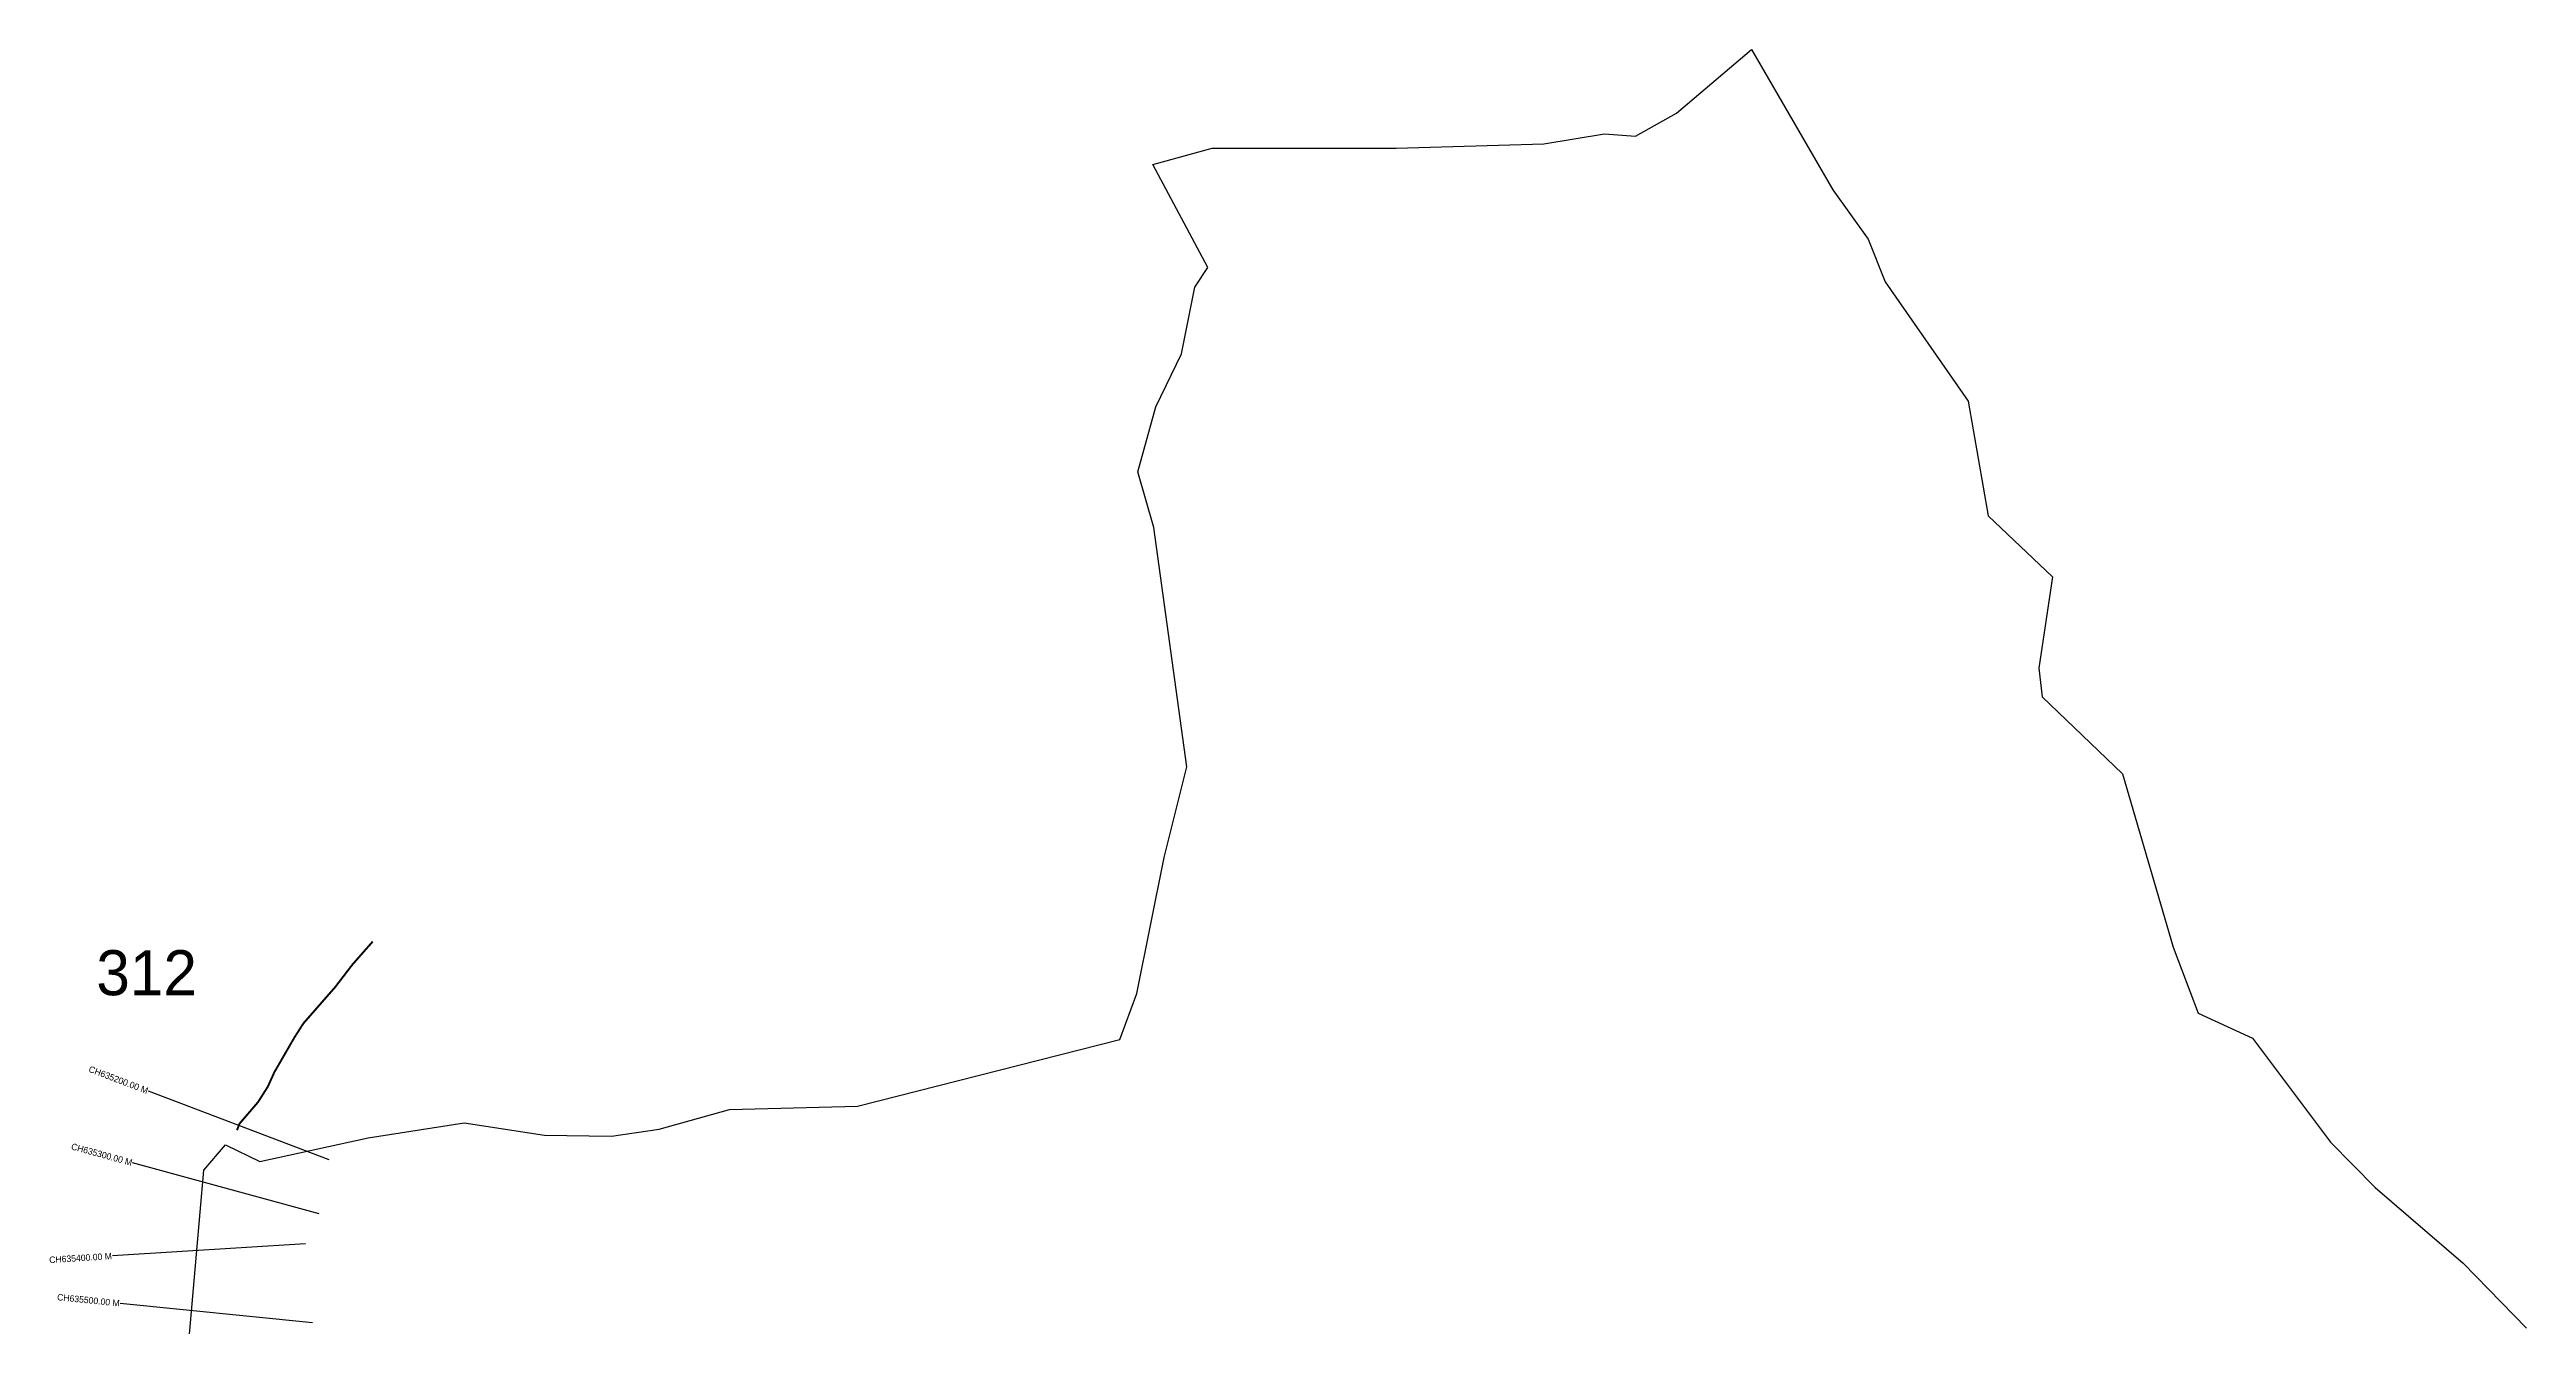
# Model space of a CAD drawing. Header units: metres. Extents: x 327343 to 331451, y 1804847 to 1809296.
# Drawn here: x 327528 to 331372, y 1807313 to 1809296 of the extents above; entities that cross this region are included whole.
import ezdxf
from ezdxf.enums import TextEntityAlignment as Align

# ---------------------------------------------------------------- set-up
doc = ezdxf.new("R2010")
doc.units = ezdxf.units.M
for name, color, linetype in [('CS', 134, 'Continuous'), ('CSMark', 6, 'Continuous'), ('NATURALLY PROTECTED', 3, 'Continuous'), ('village', 3, 'Continuous')]:
    doc.layers.add(name, color=color, linetype=linetype)

msp = doc.modelspace()

# ---------------------------------------------------------------- linework, layer by layer
at = {"color": 6}
msp.add_lwpolyline([(329846.8, 1809149.6), (329940.7, 1809165.1)], dxfattribs=at)
at = {"layer": 'CS'}
for p, q in [((327961.9, 1807572), (327681.5, 1807678.7)), ((327946.4, 1807488.2), (327657, 1807567.4)), ((327925.1, 1807441.7), (327625.7, 1807423)), ((327936.3, 1807318.9), (327637.8, 1807349.3))]:
    msp.add_line(p, q, dxfattribs=at)
at = {"layer": 'NATURALLY PROTECTED', "const_width": 3, "flags": 128}
msp.add_lwpolyline([(328029.5, 1807911.1), (327998, 1807875.3), (327971.2, 1807840.3), (327922.1, 1807784.2), (327908.1, 1807762.3), (327876.8, 1807708.1), (327866.8, 1807685.9), (327851.7, 1807662), (327835.4, 1807643), (327822.8, 1807628.3), (327818.9, 1807618.2)], dxfattribs=at)
at = {"layer": 'village', "color": 6}
for points in [[(329940.7, 1809165.1, 0), (329989, 1809161.4, 0), (330052.7, 1809197.3, 0), (330169.1, 1809296, 0), (330295.2, 1809078.3, 0), (330350.1, 1809001.8, 0), (330376.4, 1808935.1, 0), (330505.1, 1808749.9, 0), (330536.2, 1808572.1, 0), (330636.2, 1808477.4, 0), (330614.8, 1808335.3, 0), (330620.3, 1808290.9, 0)], [(327744.5, 1807295.4, 0), (327767.3, 1807556.3, 0), (327801, 1807595.6, 0), (327854.5, 1807569.7, 0), (328022.3, 1807606.5, 0), (328171.4, 1807629.4, 0), (328296.1, 1807610.7, 0), (328400, 1807609.1, 0), (328473.8, 1807619.9, 0), (328583.3, 1807650.1, 0), (328781.6, 1807655.6, 0), (329188.9, 1807758.9, 0), (329215.4, 1807830.2, 0), (329257.7, 1808041.6, 0), (329292.9, 1808182.3, 0), (329241.6, 1808553.8, 0), (329216.7, 1808640.1, 0), (329244.7, 1808741.5, 0), (329284.5, 1808823.5, 0), (329305.1, 1808927, 0), (329325.6, 1808957.7, 0), (329240.1, 1809117.3, 0), (329332.1, 1809142.8, 0), (329617.6, 1809142.8, 0), (329846.8, 1809149.6, 0)], [(330620.3, 1808290.9, 0), (330744.6, 1808171.6, 0), (330823.1, 1807902.4, 0), (330862.3, 1807799.7, 0), (330946.2, 1807760.9, 0), (331067.4, 1807599.4, 0), (331137, 1807529.2, 0), (331273.6, 1807411.7, 0), (331371.6, 1807311, 0)]]:
    msp.add_polyline3d(points, dxfattribs=at)

# ---------------------------------------------------------------- texts
at = {"insert": (327600.6, 1807897.7), "char_height": 70, "attachment_point": 1}
msp.add_mtext_dynamic_manual_height_columns('312', width=95.172, gutter_width=1, heights=[0], dxfattribs=at)
at = {"layer": 'CSMark'}
for s, rotation, p in [('CH635200.00 M', 339.1615, (327680.5, 1807679.1)), ('CH635300.00 M', 344.6874, (327656, 1807567.7)), ('CH635400.00 M', 3.5772, (327624.7, 1807422.9)), ('CH635500.00 M', 354.1795, (327636.8, 1807349.4))]:
    msp.add_text(s, height=10, rotation=rotation, dxfattribs=at).set_placement(p, align=Align.MIDDLE_RIGHT)

doc.saveas('drawing.dxf')
